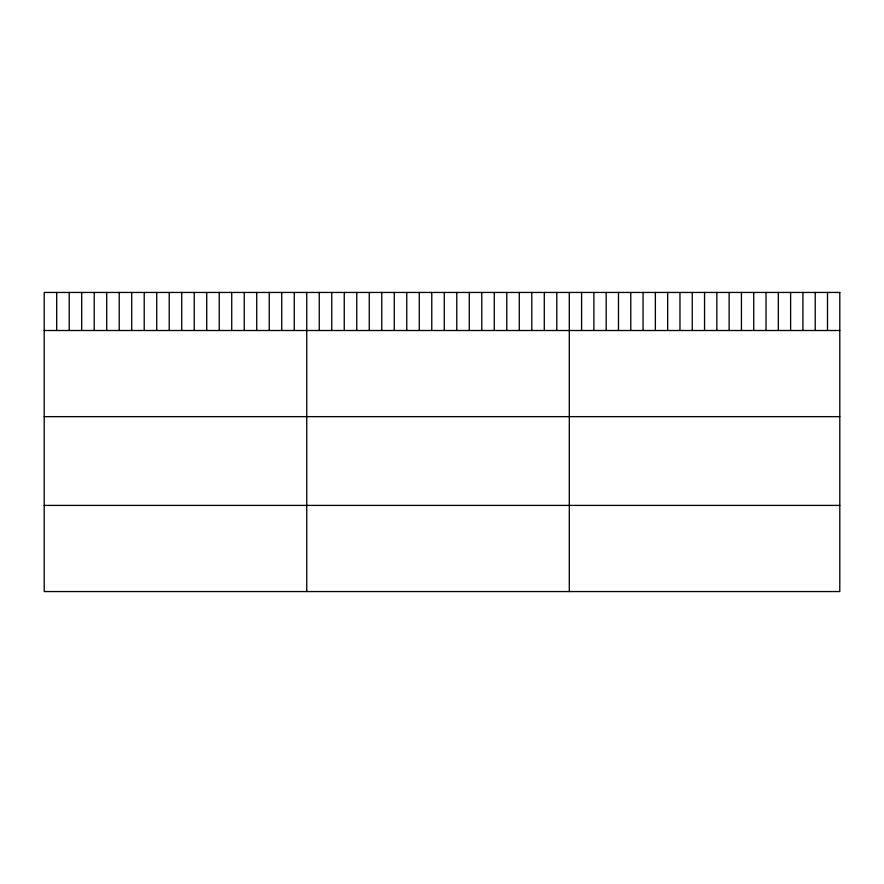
<?xml version="1.0" encoding="UTF-8"?>
<svg xmlns="http://www.w3.org/2000/svg" width="884" height="884" viewBox="0 0 884 884"><rect width="100%" height="100%" fill="white"/><g stroke="black" fill="none" stroke-linecap="round" stroke-linejoin="round"><path stroke-width="1.33" d="M44.2 330.506L839.8 330.506M44.2 416.651L839.8 416.651M44.2 505.405L839.8 505.405M827.501 292.449L827.501 330.506M815.214 292.449L815.214 330.506M802.915 292.449L802.915 330.506M790.616 292.449L790.616 330.506M778.318 292.449L778.318 330.506M766.03 292.449L766.03 330.506M753.732 292.449L753.732 330.506M741.433 292.449L741.433 330.506M729.134 292.449L729.134 330.506M716.847 292.449L716.847 330.506M704.548 292.449L704.548 330.506M692.249 292.449L692.249 330.506M679.962 292.449L679.962 330.506M667.663 292.449L667.663 330.506M655.364 292.449L655.364 330.506M643.066 292.449L643.066 330.506M630.778 292.449L630.778 330.506M618.48 292.449L618.48 330.506M606.181 292.449L606.181 330.506M593.882 292.449L593.882 330.506M581.595 292.449L581.595 330.506M569.296 292.449L569.296 591.551M556.798 292.449L556.798 330.506M544.29 292.449L544.29 330.506M531.792 292.449L531.792 330.506M519.284 292.449L519.284 330.506M506.786 292.449L506.786 330.506M494.278 292.449L494.278 330.506M481.78 292.449L481.78 330.506M469.282 292.449L469.282 330.506M456.774 292.449L456.774 330.506M444.276 292.449L444.276 330.506M431.768 292.449L431.768 330.506M419.27 292.449L419.27 330.506M406.762 292.449L406.762 330.506M394.264 292.449L394.264 330.506M381.766 292.449L381.766 330.506M369.258 292.449L369.258 330.506M356.76 292.449L356.76 330.506M344.252 292.449L344.252 330.506M331.754 292.449L331.754 330.506M319.246 292.449L319.246 330.506M306.748 292.449L306.748 591.551M294.25 292.449L294.25 330.506M281.742 292.449L281.742 330.506M269.244 292.449L269.244 330.506M256.736 292.449L256.736 330.506M244.238 292.449L244.238 330.506M231.73 292.449L231.73 330.506M219.232 292.449L219.232 330.506M206.734 292.449L206.734 330.506M194.226 292.449L194.226 330.506M181.728 292.449L181.728 330.506M169.22 292.449L169.22 330.506M156.722 292.449L156.722 330.506M144.214 292.449L144.214 330.506M131.716 292.449L131.716 330.506M119.218 292.449L119.218 330.506M106.71 292.449L106.71 330.506M94.212 292.449L94.212 330.506M81.704 292.449L81.704 330.506M69.206 292.449L69.206 330.506M56.698 292.449L56.698 330.506M839.8 292.449L44.2 292.449L44.2 591.551L839.8 591.551L839.8 292.449"/></g></svg>
